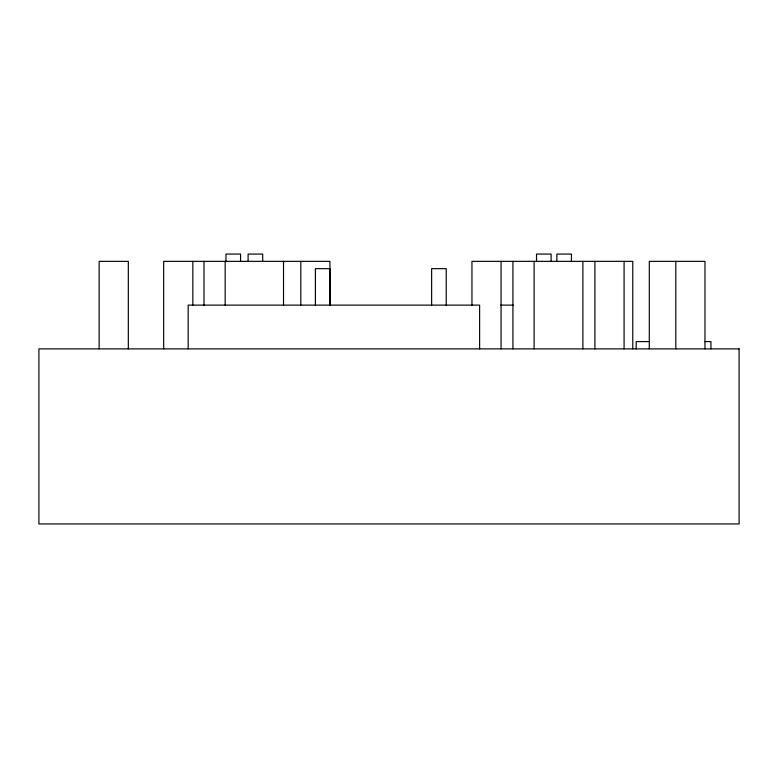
<?xml version="1.0" encoding="UTF-8"?>
<svg xmlns="http://www.w3.org/2000/svg" width="778" height="778" viewBox="0 0 778 778"><rect width="100%" height="100%" fill="white"/><g stroke="black" fill="none" stroke-linecap="round" stroke-linejoin="round"><path stroke-width="1.17" d="M500.721 305.122L513.247 305.122M649.435 341.591L636.171 341.591L636.171 348.884M704.897 341.591L710.927 341.591L710.927 348.884M704.985 348.884L704.985 261.359L649.309 261.359L649.309 348.884M675.81 261.359L675.81 348.884M632.777 348.884L632.777 261.359L471.954 261.359L471.954 305.122M624.082 261.359L624.082 348.884M594.907 261.359L594.907 348.884M582.878 261.359L582.878 348.884M571.441 261.359L571.441 254.066L556.854 254.066L556.854 261.359M551.106 261.359L551.106 254.066L536.519 254.066L536.519 261.359M534.107 261.359L534.107 348.884M512.926 261.359L512.926 348.884M501.071 261.359L501.071 348.884M479.618 348.884L479.618 305.122L188.179 305.122L188.179 348.884M446.212 305.122L446.212 268.653L431.625 268.653L431.625 305.122M329.989 305.122L329.989 268.653L315.401 268.653L315.401 305.122M329.94 305.122L329.94 261.359L163.672 261.359L163.672 348.884M300.814 261.359L300.814 305.122M283.523 261.359L283.523 305.122M262.692 261.359L262.692 254.066L248.104 254.066L248.104 261.359M240.567 261.359L240.567 254.066L225.98 254.066L225.98 261.359M225.173 261.359L225.173 305.122M203.992 261.359L203.992 305.122M192.847 261.359L192.847 305.122M128.321 348.884L128.321 261.359L99.146 261.359L99.146 348.884M739.1 348.884L38.9 348.884L38.9 523.934L739.1 523.934L739.1 348.884"/></g></svg>
